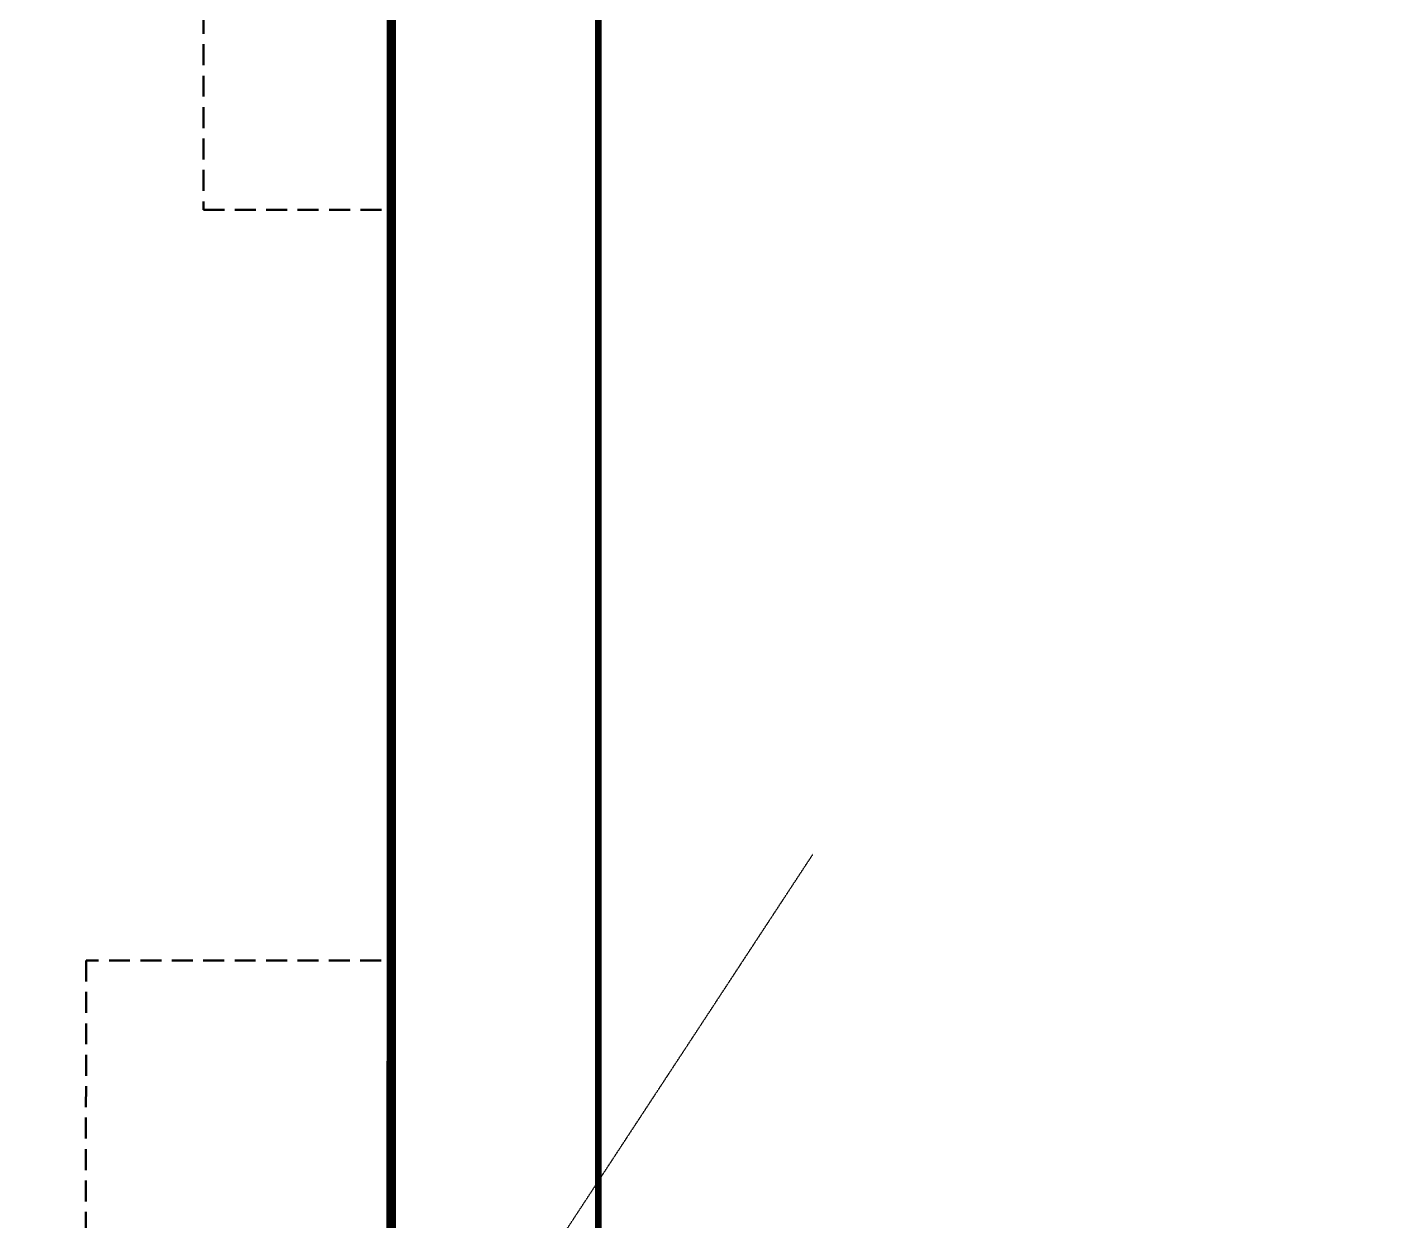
# Model space of a CAD drawing. Header units: centimetres. Extents: x -6122352 to 6876996, y -1694241 to 2592194.
# Drawn here: x 136233 to 140280, y -51984 to -48423 of the extents above; entities that cross this region are included whole.
import ezdxf
from ezdxf.xclip import XClip

# ---------------------------------------------------------------- set-up
doc = ezdxf.new("R2010")
doc.units = ezdxf.units.CM
doc.header["$MEASUREMENT"] = 0
doc.header["$XCLIPFRAME"] = 2
doc.linetypes.add('DASHED2', pattern=[0.375, 0.25, -0.125])
doc.linetypes.add('XR-AR-END-SETTING OUT PLAN$0$23261-XR-AR-SI-GF$0$HIDDEN', pattern=[0.375, 0.25, -0.125])
for name, color, linetype in [('23585-XR-AR-BOUNDARY WALLS AND SETBACKS$0$setback', 7, 'XR-AR-END-SETTING OUT PLAN$0$23261-XR-AR-SI-GF$0$HIDDEN'), ('@MI-REF LAYER', 7, 'Continuous'), ('B_TH_4', 7, 'Continuous')]:
    doc.layers.add(name, color=color, linetype=linetype)
for name, color, linetype, lineweight in [('@ Foundations', 4, 'DASHED2', 50), ('A-ANNO-TEXT', 3, 'Continuous', 25), ('XR-AR-END-SETTING OUT PLAN$0$23585-XR-AR-END-GROUND FLOOR$0$A-GLAZ-SILL', 8, 'Continuous', 5), ('XR-AR-END-SETTING OUT PLAN$0$23585-XR-AR-END-GROUND FLOOR$0$A-GLAZ-WNDO', 232, 'Continuous', 9), ('XR-AR-END-SETTING OUT PLAN$0$23585-XR-AR-END-GROUND FLOOR$0$A-WALL', 7, 'Continuous', 30), ('XR-AR-END-SETTING OUT PLAN$0$23585-XR-AR-END-GROUND FLOOR$0$S-COLS', 51, 'Continuous', 40), ('XR-AR-END-SETTING OUT PLAN$0$23585-XR-AR-END-GROUND FLOOR$0$S-COLS-PATT', 8, 'Continuous', 5)]:
    doc.layers.add(name, color=color, linetype=linetype, lineweight=lineweight)
doc.styles.get("Standard").update_dxf_attribs({"font": 'arial.ttf'})
doc.dimstyles.new('LEADER', dxfattribs={"dimtxt": 0.18, "dimasz": 0.25, "dimexe": 0.18, "dimexo": 0.0625, "dimgap": 0.09, "dimtad": 0, "dimtih": 1, "dimtoh": 1, "dimdec": 4, "dimzin": 0, "dimdsep": 46, "dimtxsty": 'Standard', "dimblk": 'DOT', "dimcen": 0.09, "dimadec": 0, "dimazin": 0, "dimtfac": 1, "dimtdec": 4, "dimtofl": 0, "dimtmove": 0, "dimatfit": 3, "dimldrblk": 'DOT', "dimfxl": 1, "dimtolj": 1, "dimtzin": 0, "dimarcsym": 0})

# ---------------------------------------------------------------- blocks, each defined once
blk = doc.blocks.new('23585-XR-AR-BOUNDARY WALLS AND SETBACKS')
at = {"layer": '23585-XR-AR-BOUNDARY WALLS AND SETBACKS$0$setback', "ltscale": 40, "const_width": 0.05}
blk.add_lwpolyline([(496556.6741001542, 2768981.202274867), (496542.2967960276, 2768994.375796448), (496538.1421869831, 2768989.841589371), (496534.0887982166, 2768985.417801631), (496530.0353982168, 2768980.994001632), (496525.9819525767, 2768976.570351822), (496521.9283484083, 2768972.146547273), (496517.7722339163, 2768967.610636459), (496532.1492828215, 2768954.436577055), (496536.3057524819, 2768958.97285092), (496540.3591508893, 2768963.396649184), (496544.4125508901, 2768967.820449183), (496548.4659508895, 2768972.244249184), (496552.5193508902, 2768976.668049183)], close=True, dxfattribs=at)
blk = doc.blocks.new('A$C9d9485f6')
at = {"layer": 'A-ANNO-TEXT', "rotation": 312.4881850805905}
blk.add_blockref('23585-XR-AR-BOUNDARY WALLS AND SETBACKS', (-2377088.534775567, -1504219.252137818), dxfattribs=at)
blk = doc.blocks.new('XR-AR-END-SETTING OUT PLAN$0$23585-XR-AR-END-GROUND FLOOR$0$A$C75a8815d')
at = {"layer": 'XR-AR-END-SETTING OUT PLAN$0$23585-XR-AR-END-GROUND FLOOR$0$S-COLS', "color": 252, "lineweight": 30}
blk.add_lwpolyline([(0.04718828201293945, 13139.86978554726), (0.04718828201293945, 12139.86978602409), (250.0471882820129, 12139.86978626251), (250.0471882820129, 13139.86978602409)], close=True, dxfattribs=at)
blk = doc.blocks.new('XR-AR-END-SETTING OUT PLAN')
at = {"layer": 'XR-AR-END-SETTING OUT PLAN$0$23585-XR-AR-END-GROUND FLOOR$0$A-GLAZ-SILL', "color": 8}
blk.add_line((3250.293349877, 17540.34097003937), (3250.10262234509, 14849.99877500534), dxfattribs=at)
at = {"layer": 'XR-AR-END-SETTING OUT PLAN$0$23585-XR-AR-END-GROUND FLOOR$0$A-GLAZ-WNDO', "color": 8}
for p, q in [((3000.293349280953, 17540.3409705162), (3000.102621987462, 14849.99877643585)), ((3000.293349280953, 17540.3409705162), (3250.293349877, 17540.34097003937)), ((3150.102621391416, 14849.99877738953), (3150.293349221349, 17540.34097099304)), ((3000.293349221349, 17490.34097003937), (3150.293349042535, 17490.34097003937)), ((3150.102551832795, 16727.16475534439), (3000.1025518924, 16727.16475534439)), ((3150.102552130818, 16677.16475534439), (3000.102551653981, 16677.16475582123)), ((3150.103230431676, 15777.16475534439), (3000.103229954839, 15777.16475534439)), ((3150.103230431676, 15727.16475486755), (3000.103229954839, 15727.16475582123)), ((3150.102621510625, 14899.99877643585), (3000.102621987462, 14899.99877595901)), ((3000.102621987462, 14849.99877643585), (3250.10262234509, 14849.99877500534))]:
    blk.add_line(p, q, dxfattribs=at)
for points in [[(3050.295387819409, 17490.34096956253), (3050.102551594377, 16727.16475534439)], [(3050.102551832795, 16677.16475486755), (3050.103230193257, 15777.16475582123)], [(3050.103229895234, 15727.16475582123), (3050.102622106671, 14899.99877643585)]]:
    blk.add_lwpolyline(points, dxfattribs=at)
at = {"layer": 'XR-AR-END-SETTING OUT PLAN$0$23585-XR-AR-END-GROUND FLOOR$0$A-WALL', "color": 8}
for points in [[(3550.084660723805, 19773.27214288712), (3550.084660485387, 19523.2703499794), (3250.082569018006, 19523.2703499794), (3250.293485656381, 17540.34097003937), (3000.294974222779, 17540.34096956253), (3000.084657981992, 19773.27214288712)], [(3000.102068737149, 12899.99910259247), (3250.103869214654, 12899.99910211563), (3250.103198900819, 13749.9988026619), (3250.102675631642, 14849.99877595901), (3000.10211391747, 14849.99877595901)]]:
    blk.add_lwpolyline(points, close=True, dxfattribs=at)
at = {"layer": 'XR-AR-END-SETTING OUT PLAN$0$23585-XR-AR-END-GROUND FLOOR$0$S-COLS-PATT', "color": 8}
blk.add_blockref('XR-AR-END-SETTING OUT PLAN$0$23585-XR-AR-END-GROUND FLOOR$0$A$C75a8815d', (3000.129344239831, 5499.998310089111), dxfattribs=at)
blk = doc.blocks.new('END UNIT')
at = {"xscale": 0.001, "yscale": 0.001, "zscale": 0.001}
blk.add_blockref('XR-AR-END-SETTING OUT PLAN', (-9.150201729830158, 0), dxfattribs=at)
blk = doc.blocks.new('TH_4')
blk.add_blockref('END UNIT', (495802.3053798428, 2769130.514097063))
blk = doc.blocks.new('A$C780da55d')
at = {"layer": 'B_TH_4', "xscale": 1.000039159572381, "yscale": 1.000039159572381, "zscale": 1.000039159572381}
blk.add_blockref('TH_4', (-495814.0704651335, -2769239.302089663), dxfattribs=at)
blk = doc.blocks.new('23585-XR-AR-MALDIVE-2$0$TH_4')
blk.add_blockref('A$C780da55d', (495794.655359471, 2769130.864096801))
at = {"layer": '@ Foundations', "linetype": 'DASHED2', "ltscale": 0.25}
for points in [[(495795.5804292943, 2769147.704669024), (495796.9804292943, 2769147.704669024), (495796.9804292943, 2769149.604669025), (495795.5804292943, 2769149.604669025)], [(495795.2303292943, 2769142.764769025), (495797.3303292943, 2769142.764769025), (495797.3303292943, 2769145.464769024), (495795.2303292943, 2769145.464769024)]]:
    blk.add_lwpolyline(points, close=True, dxfattribs=at)
blk = doc.blocks.new('_Dot')
at = {"color": 0, "linetype": 'ByBlock', "lineweight": -2}
blk.add_line((-0.5, 0), (-1, 0), dxfattribs=at)
at = {"color": 0, "linetype": 'ByBlock', "const_width": 0.5}
blk.add_lwpolyline([(-0.25, 0, 1), (0.25, 0, 1)], format="xyb", close=True, dxfattribs=at)

msp = doc.modelspace()

# ---------------------------------------------------------------- hatches: boundary and pattern name
at = {"layer": '@MI-REF LAYER'}
h = msp.add_hatch(dxfattribs=at)
h.set_pattern_fill('ANSI31', color=256, scale=1999.999998458916, angle=186.7183412143764)
h.set_pattern_definition([(231.7183412143764, (-2377109729.195271, -1504175463.930205), (196.2436825049419, -154.8819453021617), [])])
h.paths.add_polyline_path([(173636.2651195199, -46390.50374047816), (173633.6818496808, -60664.33460956941), (137332.1187900153, -60657.87843419171), (137334.6100479834, -46384.0475480083), (143584.8555456593, -46385.15914598721), (143584.6674330861, -46685.78874860216), (167386.100801028, -46690.02179595042), (167386.0196218033, -46389.39214555413)])

# ---------------------------------------------------------------- block references
at = {"layer": '@MI-REF LAYER', "xscale": 1000, "yscale": 1000, "zscale": 1000}
msp.add_blockref('A$C9d9485f6', (-23958.95045533385, 48155.57226163784), dxfattribs=at)

# ---------------------------------------------------------------- next in the draw order: block references
at = {"layer": '@MI-REF LAYER'}
ref = msp.add_blockref('23585-XR-AR-MALDIVE-2$0$TH_4', (-496151301.9159901, -2769108451.800584), dxfattribs=dict(at, xscale=1000, yscale=1000, zscale=1000, rotation=359.9898100352379))
XClip(ref).set_block_clipping_path([(495835.3953325448, 2769154.4396940554), (495826.3052454812, 2769154.3996857116), (495820.3052412018, 2769154.399648848), (495814.30523636914, 2769154.399611985), (495808.30537674366, 2769154.399710235), (495802.3052365903, 2769154.3998208307), (495793.35321120196, 2769154.429756117), (495793.3526341284, 2769130.4996254453), (495835.3953434096, 2769130.4996848367)])

# ---------------------------------------------------------------- next in the draw order: linework, layer by layer
at = {"layer": '@MI-REF LAYER', "const_width": 5}
msp.add_lwpolyline([(137332.1187900223, -60657.87843419927), (137334.6100479965, -46384.04754799635), (143584.8555455054, -46385.15914618879), (143584.6674330319, -46685.78874864501), (167386.1008009281, -46690.02179608966), (167386.0196215118, -46389.39214587734), (173636.2651195478, -46390.50374050862), (173633.6818493722, -60664.33460990913)], close=True, dxfattribs=at)

# ---------------------------------------------------------------- next in the draw order: wipeouts: each hides what was drawn before it
at = {"color": 10}
msp.add_wipeout([(173636.26511951984, -46390.50374047816), (173633.68184968072, -60664.33460956941), (137332.1187900153, -60657.878434191734), (137334.61004798335, -46384.04754800831), (143584.8555456593, -46385.159145987214), (143584.6674330861, -46685.788748602165), (167386.10080102787, -46690.02179595042), (167386.0196218033, -46389.39214555412)], dxfattribs=at).dxf.layer = '@MI-REF LAYER'

# ---------------------------------------------------------------- next in the draw order: linework, layer by layer
at = {"layer": '@MI-REF LAYER', "color": 1, "const_width": 19.99999999999999}
msp.add_lwpolyline([(134409.0374625247, -66138.98554378467), (137930.1981407029, -62586.62395011177), (137938.5892289476, -58072.32428987256), (138802.9050769478, -58071.46180195033), (137938.5892289476, -58072.32428987256), (137937.7093123889, -46400.30721805007), (134445.7837531773, -42284.12033647423)], dxfattribs=at)

# ---------------------------------------------------------------- next in the draw order: leaders
at = {"layer": '@MI-REF LAYER', "linetype": 'DASHED2'}
msp.add_leader([(135470.5816281702, -55622.3519632158), (138579.0013361821, -50889.72447866338)], dimstyle='LEADER', dxfattribs=at)

# ---------------------------------------------------------------- next in the draw order: wipeouts: each hides what was drawn before it
at = {"color": 10}
msp.add_wipeout([(138578.7252721254, -52490.783733382836), (145764.4489252993, -52492.02274025523), (145765.01820557352, -49190.43387016395), (138579.29455200603, -49189.1948644872), (138578.7252724785, -52490.7837330789)], dxfattribs=at).dxf.layer = '@MI-REF LAYER'

doc.saveas('drawing.dxf')
